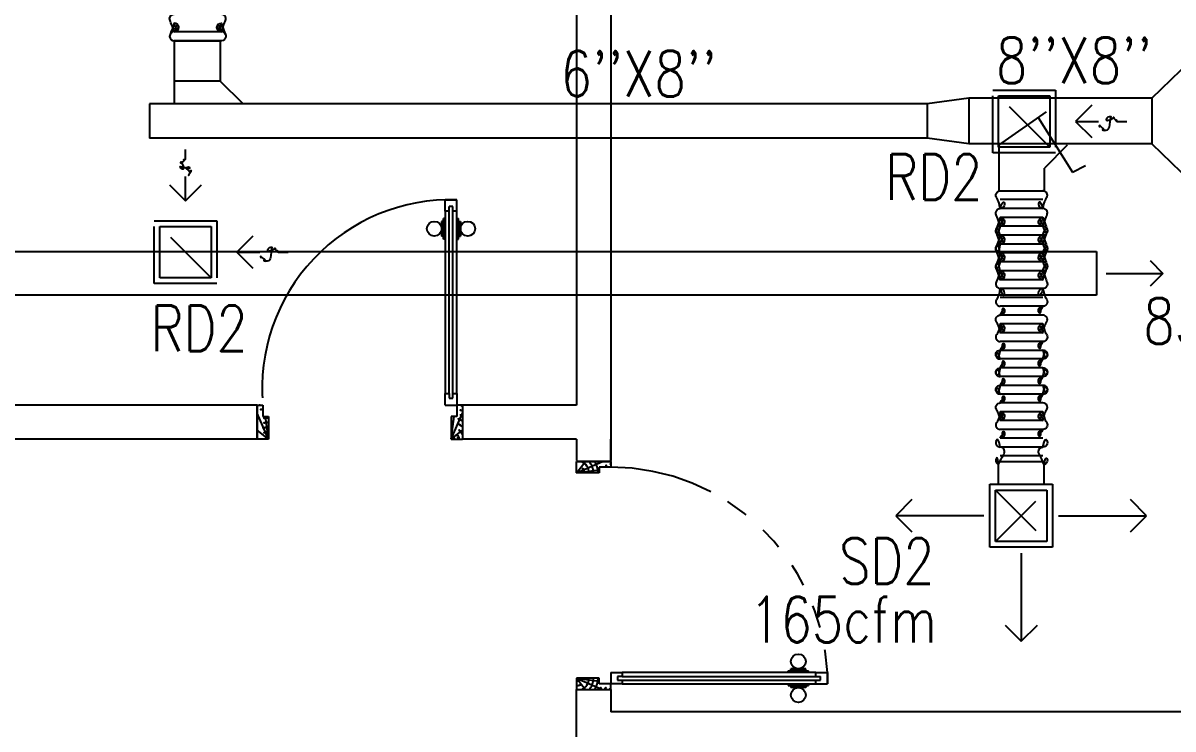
# Model space of a CAD drawing. Extents: x 417866200 to 417866302, y 43498034 to 43498122.
# Drawn here: x 417866218.66 to 417866223.7, y 43498063.24 to 43498066.33 of the extents above; entities that cross this region are included whole.
import ezdxf

# ---------------------------------------------------------------- set-up
doc = ezdxf.new("R2010")
doc.units = 0
doc.header["$MEASUREMENT"] = 0
doc.linetypes.add('HIDDEN', pattern=[0.375, 0.25, -0.125])
for name, color, linetype in [('DOOR', 9, 'CONTINUOUS'), ('DUCT', 6, 'CONTINUOUS'), ('M-AC-FLEX', 7, 'CONTINUOUS'), ('M-EGU.', 2, 'CONTINUOUS'), ('M-TEXT', 2, 'CONTINUOUS'), ('WALL', 9, 'CONTINUOUS')]:
    doc.layers.add(name, color=color, linetype=linetype)
doc.styles.add('ROMANS', font='ROMANS.shx', dxfattribs={"width": 0.6})

# ---------------------------------------------------------------- blocks, each defined once
blk = doc.blocks.new('DOOR90')
at = {"layer": 'DOOR', "color": 7, "linetype": 'ByBlock'}
for p, q in [((-150, 0), (0, 0)), ((-150, 0), (-150, -25)), ((0, -50), (-113.7099299924448, 0)), ((0, -50), (-40.1457343158545, 0)), ((0, -50), (0, 0)), ((-1000, -25), (-1050, -25)), ((-1050, -75), (-1050, -25)), ((-1050, -25), (-1050, -75)), ((-1000, -41.9999999999709), (-1020, -41.9999999999709)), ((-1020, -42), (-1020, -58)), ((-1000, -25), (-1000, -41.9999999999709)), ((-877.6424572214019, -17.79999999995925), (-967.6424572214019, -17.79999999995925)), ((-967.6424572214019, -25), (-967.6424572214019, -17.79999999995925)), ((-955.0424572214251, -8.799999999959255), (-890.2424572213786, -8.799999999959255)), ((-955.0424572214251, -17.79999999995925), (-955.0424572214251, -8.799999999959255)), ((-955.0424572214251, -17.79999999995925), (-890.2424572213786, -17.79999999995925)), ((-890.2424572213786, -17.79999999995925), (-890.2424572213786, -8.799999999959255)), ((-877.6424572214019, -25), (-877.6424572214019, -17.79999999995925)), ((-200, -25), (-150, -25)), ((-200, -42), (-200, -25)), ((-180, -42), (-200, -42)), ((-180, -58), (-180, -42)), ((-150, -25), (-100, -25)), ((-150, -75), (-150, -25)), ((-100, -25), (-100, -50)), ((0, -50), (-100, -36.64271395650576)), ((-100, -50), (0, -50)), ((-1000, -75), (-1050, -74.99999999947613)), ((-1000, -58), (-1020, -58)), ((-1000, -58), (-1000, -75)), ((-967.6424572214019, -75), (-967.6424572214019, -82.20000000004075)), ((-877.6424572214019, -82.20000000004075), (-967.6424572214019, -82.20000000004075)), ((-955.0424572214251, -82.20000000004075), (-890.2424572213786, -82.20000000004075)), ((-955.0424572214251, -82.20000000004075), (-955.0424572214251, -91.20000000004075)), ((-955.0424572214251, -91.20000000004075), (-890.2424572213786, -91.20000000004075)), ((-890.2424572213786, -82.20000000004075), (-890.2424572213786, -91.20000000004075)), ((-877.6424572214019, -75), (-877.6424572214019, -82.20000000004075)), ((-200, -58), (-180, -58)), ((-200, -75), (-200, -58)), ((-150, -75), (-200, -75)), ((0, -850), (-113.7099299924448, -900)), ((-100, -875), (-100, -850)), ((0, -850), (-100, -863.3572860434942)), ((-100, -850), (0, -850)), ((0, -850), (-40.1457343158545, -900)), ((0, -850), (0, -900)), ((-150, -875), (-100, -875)), ((-150, -900), (-150, -875)), ((-150, -900), (0, -900)), ((0, -900), (-150, -900))]:
    blk.add_line(p, q, dxfattribs=at)
at = {"layer": 'DOOR', "linetype": 'ByBlock'}
for p, q in [((-200, -25), (-1000, -25)), ((-200, -42), (-1000, -41.9999999999709)), ((-200, -58), (-1000, -58)), ((-1000, -75), (-200, -75))]:
    blk.add_line(p, q, dxfattribs=at)
at = {"layer": 'DOOR', "color": 7, "linetype": 'ByBlock'}
for centre in [(-922.6424572214019, 23.53094421501737), (-922.6424572214019, -123.5309442149592)]:
    blk.add_circle(centre, 32.39999999998526, dxfattribs=at)
for centre, radius, start, end in [((0, -50), 154.4019578127773, 161.1052885482714, 166.2857707768669), ((0, -50), 94.40195781277725, 148.0181880328085, 180), ((0, -50), 134.4019578127773, 158.159849394549, 169.2800236450682), ((0, -50), 114.4019578127773, 154.0838418822192, 167.37742587102), ((0, -50), 74.40195781277725, 137.7764264185456, 180), ((0, -50), 54.40195781277725, 113.2073828924446, 180), ((0, -50), 34.40195781277725, 90, 180), ((0, -50), 14.40195781277725, 90, 180), ((0, -850), 94.40195781277725, 180, 211.9818119671915), ((0, -850), 74.40195781277725, 180, 222.2235735814543), ((0, -850), 54.40195781277725, 180, 246.7926171075554), ((0, -850), 34.40195781277725, 180, 270), ((0, -850), 14.40195781277725, 180, 270), ((0, -850), 154.4019578127773, 193.7142292231331, 198.8947114517286), ((0, -850), 134.4019578127773, 190.7199763549318, 201.840150605451)]:
    blk.add_arc(centre, radius, start, end, dxfattribs=at)
at = {"layer": 'DOOR', "linetype": 'HIDDEN', "ltscale": 0.5}
blk.add_arc((-222.2222222220153, -49.99999999976717), 828.155208510499, 178.270116378131, 275.0030377036063, dxfattribs=at)
blk = doc.blocks.new('DOOR-10')
at = {"layer": 'DOOR', "color": 0, "linetype": 'ByBlock'}
for p, q in [((-25.69739139656303, 1099.999999999069), (-75.69739139656303, 1099.999999999069)), ((-75.69739139656303, 1099.999999999069), (-25.69739139656303, 1099.999999999069)), ((-75.69739139656303, 1049.999999999069), (-75.69739139603917, 1099.999999999098)), ((-42.69739139656303, 1069.999999999069), (-58.69739139656303, 1069.999999999069)), ((-58.69739139656303, 1049.999999999069), (-58.69739139656303, 1069.999999999069)), ((-42.69739139656303, 1049.999999999069), (-42.69739139656303, 1069.999999999069)), ((-25.69739139656303, 1049.999999999069), (-25.69739139656303, 1099.999999999069)), ((-75.69739139656303, 1017.642457220471), (-82.89739139663288, 1017.642457220471)), ((-82.89739139663288, 927.6424572204705), (-82.89739139663288, 1017.642457220471)), ((-58.69739139656303, 1049.999999999069), (-75.69739139656303, 1049.999999999069)), ((-25.69739139656303, 1049.999999999069), (-42.69739139656303, 1049.999999999069)), ((-25.69739139656303, 1017.642457220471), (-18.49739139649319, 1017.642457220471)), ((-18.49739139649319, 927.6424572204705), (-18.49739139649319, 1017.642457220471)), ((-82.89739139663288, 1005.042457220465), (-91.89739139663288, 1005.042457220465)), ((-91.89739139663288, 1005.042457220465), (-91.89739139663288, 940.2424572204764)), ((-82.89739139663288, 1005.042457220465), (-82.89739139663288, 940.2424572204764)), ((-18.49739139649319, 1005.042457220465), (-9.497391396493185, 1005.042457220465)), ((-18.49739139649319, 1005.042457220465), (-18.49739139649319, 940.2424572204764)), ((-9.497391396493185, 1005.042457220465), (-9.497391396493185, 940.2424572204764)), ((-82.89739139663288, 940.2424572204764), (-91.89739139663288, 940.2424572204764)), ((-75.69739139656303, 927.6424572204705), (-82.89739139663288, 927.6424572204705)), ((-25.69739139656303, 927.6424572204705), (-18.49739139649319, 927.6424572204705)), ((-18.49739139649319, 940.2424572204764), (-9.497391396493185, 940.2424572204764)), ((-75.69739139534067, 200), (-58.69739139534067, 200)), ((-75.69739139534067, 150), (-75.69739139534067, 200)), ((-58.69739139534067, 200), (-58.69739139534067, 180)), ((-58.69739139534067, 180), (-42.69739139534067, 180)), ((-42.69739139534067, 200), (-25.69739139534067, 200)), ((-42.69739139534067, 180), (-42.69739139534067, 200)), ((-25.69739139534067, 200), (-25.69739139534067, 150)), ((-1000.697391395341, 0), (-1000.697391395341, 150)), ((-1000.697391395341, 150), (-975.6973913953407, 150)), ((-1000.697391395341, 150), (-1000.697391395341, 0)), ((-975.6973913953407, 150), (-975.6973913953407, 100)), ((-75.69739139534067, 150), (-25.69739139534067, 150)), ((-0.6973913953406736, 150), (-25.69739139534067, 150)), ((-25.69739139534067, 150), (-25.69739139534067, 100)), ((-975.6973913953407, 100), (-950.6973913953407, 100)), ((-950.6973913953407, 100), (-950.6973913953407, 0)), ((-50.69739139534067, 100), (-50.69739139534067, 0)), ((-25.69739139534067, 100), (-50.69739139534067, 100)), ((-950.6973913953407, 0), (-1000.697391395341, 0)), ((-50.69739139534067, 0), (-0.6973913953406736, 0))]:
    blk.add_line(p, q, dxfattribs=at)
at = {"layer": 'DOOR', "linetype": 'ByBlock'}
for p, q in [((-75.69739139656303, 1049.999999999069), (-75.69739139534067, 200)), ((-58.69739139534067, 200), (-58.69739139656303, 1049.999999999069)), ((-42.69739139534067, 200), (-42.69739139656303, 1049.999999999069)), ((-25.69739139534067, 200), (-25.69739139656303, 1049.999999999069))]:
    blk.add_line(p, q, dxfattribs=at)
at = {"layer": 'DOOR', "color": 9, "linetype": 'ByBlock'}
for p, q in [((-950.6973913953407, 0), (-1000.697391395341, 113.7099299924448)), ((-50.69739139534067, 0), (-0.6973913953406736, 113.7099299924448)), ((-0.6973913953406736, 0), (-0.6973913953406736, 150)), ((-950.6973913953407, 0), (-964.0546774388058, 100)), ((-50.69739139534067, 0), (-37.34010535187554, 100)), ((-950.6973913953407, 0), (-1000.697391395341, 40.1457343158545)), ((-50.69739139534067, 0), (-0.6973913953406736, 40.1457343158545))]:
    blk.add_line(p, q, dxfattribs=at)
at = {"layer": 'DOOR', "color": 0, "linetype": 'ByBlock'}
for centre in [(-124.2283356115222, 972.6424572204705), (22.83355281845434, 972.6424572204705)]:
    blk.add_circle(centre, 32.39999999998526, dxfattribs=at)
at = {"layer": 'DOOR', "linetype": 'HIDDEN', "ltscale": 0.5}
blk.add_arc((-23.39897476031911, 149.138342134087), 952.2988064575108, 93.14815770431052, 179.9481576940245, dxfattribs=at)
at = {"layer": 'DOOR', "color": 9, "linetype": 'ByBlock'}
for centre, radius, start, end in [((-950.6973913953407, 0), 154.4019578127773, 103.7142292212167, 108.8947114515936), ((-950.6973913953407, 0), 134.4019578127773, 100.7199763555959, 111.8401506085482), ((-50.69739139534067, 0), 134.4019578127773, 68.15984939145177, 79.28002364440412), ((-50.69739139534067, 0), 114.4019578127773, 64.0838418833441, 77.3774258719247), ((-50.69739139534067, 0), 154.4019578127773, 71.10528854840643, 76.28577077878333), ((-950.6973913953407, 0), 94.40195781277725, 90, 121.981811965689), ((-950.6973913953407, 0), 74.40195781277725, 90, 132.2235735847074), ((-950.6973913953407, 0), 54.40195781277725, 90, 156.7926171089788), ((-50.69739139534067, 0), 94.40195781277725, 58.01818803431096, 90), ((-50.69739139534067, 0), 74.40195781277725, 47.7764264152926, 90), ((-50.69739139534067, 0), 54.40195781277725, 23.20738289102122, 90), ((-950.6973913953407, 0), 34.40195781277725, 90, 180), ((-950.6973913953407, 0), 14.40195781277725, 90, 180), ((-50.69739139534067, 0), 34.40195781277725, 0, 90), ((-50.69739139534067, 0), 14.40195781277725, 0, 90)]:
    blk.add_arc(centre, radius, start, end, dxfattribs=at)

msp = doc.modelspace()

# ---------------------------------------------------------------- linework, layer by layer
at = {"layer": 'DUCT'}
for p, q in [((417866219.3271137, 43498065.97686823), (417866219.3271138, 43498066.25355475)), ((417866219.3271138, 43498066.25355475), (417866219.5271139, 43498066.25355475)), ((417866219.5271139, 43498066.25355475), (417866219.5271138, 43498066.07686822)), ((417866219.5271138, 43498066.07686822), (417866219.3271138, 43498066.07686826)), ((417866219.6271138, 43498065.97686823), (417866219.5271138, 43498066.07686822)), ((417866222.9403049, 43498065.79582428), (417866223.1502268, 43498065.94281314)), ((417866223.1134362, 43498065.91705209), (417866223.2636185, 43498065.67771651)), ((417866222.9403049, 43498065.79582428), (417866222.9403049, 43498065.59582428)), ((417866223.2403049, 43498065.79582428), (417866223.1403049, 43498065.69582428)), ((417866223.1403049, 43498065.59582428), (417866223.1403049, 43498065.69582428)), ((417866223.2636185, 43498065.67771651), (417866223.3200604, 43498065.7064895)), ((417866223.2636185, 43498065.67771651), (417866223.2636185, 43498065.67771651)), ((417866222.9403049, 43498065.59582428), (417866223.1403049, 43498065.59582428)), ((417866218.5224556, 43498065.33009653), (417866223.3693303, 43498065.33009653)), ((417866223.3693303, 43498065.33009653), (417866223.3693303, 43498065.13809653)), ((417866223.3693303, 43498065.13809653), (417866218.6184556, 43498065.13809653))]:
    msp.add_line(p, q, dxfattribs=at)
at = {"layer": 'DUCT', "linetype": 'ByBlock'}
for p, q in [((417866223.6107843, 43498066.00169314), (417866223.891186, 43498066.27236814)), ((417866219.2178596, 43498065.97669314), (417866219.2178596, 43498065.82669314)), ((417866222.6264958, 43498065.97669314), (417866219.2178596, 43498065.97669314)), ((417866222.8091888, 43498066.00169314), (417866222.6264958, 43498065.97669314)), ((417866222.6264958, 43498065.97669314), (417866222.6264958, 43498065.82669314)), ((417866222.8091888, 43498066.00169314), (417866222.8091888, 43498065.80169314)), ((417866223.6107843, 43498066.00169314), (417866222.8091888, 43498066.00169314)), ((417866223.6107843, 43498066.00169314), (417866223.6107843, 43498065.80169314)), ((417866222.6264958, 43498065.82669314), (417866219.2178596, 43498065.82669314)), ((417866222.8091888, 43498065.80169314), (417866222.6264958, 43498065.82669314)), ((417866223.6107843, 43498065.80169314), (417866222.8091888, 43498065.80169314)), ((417866223.6107843, 43498065.80169314), (417866223.891186, 43498065.53101814))]:
    msp.add_line(p, q, dxfattribs=at)
at = {"layer": 'M-AC-FLEX', "color": 11}
for p, q in [((417866219.5325272, 43498066.29250641), (417866219.3250332, 43498066.29250641)), ((417866219.5325272, 43498066.25355475), (417866219.3250332, 43498066.25355475)), ((417866223.1340519, 43498065.55750811), (417866222.9465579, 43498065.55750811)), ((417866223.1340519, 43498065.51850808), (417866222.9465579, 43498065.51850808)), ((417866223.1340519, 43498065.4795081), (417866222.9465579, 43498065.4795081)), ((417866223.1340519, 43498065.44050807), (417866222.9465579, 43498065.44050807)), ((417866223.1340519, 43498065.40150803), (417866222.9465579, 43498065.40150803)), ((417866223.1340519, 43498065.3624596), (417866222.9465579, 43498065.3624596)), ((417866223.1340519, 43498065.32350796), (417866222.9465579, 43498065.32350796)), ((417866223.1340519, 43498065.32345957), (417866222.9465579, 43498065.32345957)), ((417866223.1340519, 43498065.28445953), (417866222.9465579, 43498065.28445953)), ((417866223.1340519, 43498065.2454595), (417866222.9465579, 43498065.2454595)), ((417866223.1340519, 43498065.20645946), (417866222.9465579, 43498065.20645946)), ((417866223.1340519, 43498065.16745949), (417866222.9465579, 43498065.16745949)), ((417866223.1340519, 43498065.12845945), (417866222.9465579, 43498065.12845945)), ((417866223.1340519, 43498065.09014326), (417866222.9465579, 43498065.09014326)), ((417866223.1340519, 43498065.09014326), (417866222.9465579, 43498065.09014326)), ((417866223.1340519, 43498065.05114329), (417866222.9465579, 43498065.05114329)), ((417866223.1340519, 43498065.05114329), (417866222.9465579, 43498065.05114329)), ((417866223.1340519, 43498065.0128271), (417866222.9465579, 43498065.0128271)), ((417866223.1340519, 43498065.01282704), (417866222.9465579, 43498065.01282704)), ((417866223.1340519, 43498064.97382712), (417866222.9465579, 43498064.97382712)), ((417866223.1340519, 43498064.97382706), (417866222.9465579, 43498064.97382706)), ((417866223.1340519, 43498064.93551087), (417866222.9465579, 43498064.93551087)), ((417866223.1340519, 43498064.93551087), (417866222.9465579, 43498064.93551087)), ((417866223.1340519, 43498064.8965109), (417866222.9465579, 43498064.8965109)), ((417866223.1340519, 43498064.8965109), (417866222.9465579, 43498064.8965109)), ((417866223.1340519, 43498064.85888189), (417866222.9465579, 43498064.85888189)), ((417866223.1340519, 43498064.85888189), (417866222.9465579, 43498064.85888189)), ((417866223.1340519, 43498064.81988192), (417866222.9465579, 43498064.81988192)), ((417866223.1340519, 43498064.81988192), (417866222.9465579, 43498064.81988192)), ((417866223.1340519, 43498064.78156567), (417866222.9465579, 43498064.78156567)), ((417866223.1340519, 43498064.78156567), (417866222.9465579, 43498064.78156567)), ((417866223.1340519, 43498064.74256569), (417866222.9465579, 43498064.74256569)), ((417866223.1340519, 43498064.74256569), (417866222.9465579, 43498064.74256569)), ((417866223.1340519, 43498064.70493668), (417866222.9465579, 43498064.70493668)), ((417866223.1340519, 43498064.70493668), (417866222.9465579, 43498064.70493668)), ((417866223.1340519, 43498064.66593671), (417866222.9465579, 43498064.66593671)), ((417866223.1340519, 43498064.66593671), (417866222.9465579, 43498064.66593671)), ((417866223.1340519, 43498064.62762052), (417866222.9465579, 43498064.62762052)), ((417866223.1340519, 43498064.62762046), (417866222.9465579, 43498064.62762046)), ((417866223.1340519, 43498064.58862054), (417866222.9465579, 43498064.58862054)), ((417866223.1340519, 43498064.58862048), (417866222.9465579, 43498064.58862048)), ((417866223.1340519, 43498064.55030429), (417866222.9465579, 43498064.55030429)), ((417866223.1340519, 43498064.55030429), (417866222.9465579, 43498064.55030429)), ((417866223.1340519, 43498064.51130432), (417866222.9465579, 43498064.51130432)), ((417866223.1340519, 43498064.51130432), (417866222.9465579, 43498064.51130432)), ((417866223.1340519, 43498064.47298813), (417866222.9465579, 43498064.47298813)), ((417866223.1340519, 43498064.43398809), (417866222.9465579, 43498064.43398809))]:
    msp.add_line(p, q, dxfattribs=at)
at = {"layer": 'M-AC-FLEX'}
for points in [[(417866219.3250332, 43498066.29250641, 1), (417866219.3250332, 43498066.33150645, -0.9999999999999997), (417866219.3250332, 43498066.37050642, 1), (417866219.3250332, 43498066.40950646, -0.008922208175201772), (417866219.3243495, 43498066.40950646, -0.008922208175201772)], [(417866219.5325272, 43498066.29250641, -1), (417866219.5325272, 43498066.33150645, 0.9999999999999997), (417866219.5325272, 43498066.37050642, -0.9999999999999997), (417866219.5325272, 43498066.40950646, 0.008922208175201772), (417866219.533211, 43498066.40950646, 0.008922208175201772)], [(417866219.3250332, 43498066.33150645, -1), (417866219.3250332, 43498066.29250641, 0.9999999999999997), (417866219.3250332, 43498066.25350644)], [(417866219.5325272, 43498066.33150645, 1), (417866219.5325272, 43498066.29250641, -0.9999999999999997), (417866219.5325272, 43498066.25350644)], [(417866219.3445327, 43498066.31175703, -0.4119224043313296), (417866219.3250332, 43498066.29240967, 0.9999999999999997), (417866219.3250332, 43498066.2534097)], [(417866219.3250332, 43498066.29240967, 0.4119224043313296), (417866219.3445327, 43498066.31175703, 0.4119224043313296)], [(417866219.5130278, 43498066.31175703, 0.4119224043313296), (417866219.5325272, 43498066.29240967, -0.9999999999999997), (417866219.5325272, 43498066.2534097)], [(417866219.5325272, 43498066.29240967, -0.4119224043313296), (417866219.5130278, 43498066.31175703, -0.4119224043313296)], [(417866222.9465579, 43498065.44050807, 0.9999999999999997), (417866222.9465579, 43498065.4795081, -0.9999999999999997), (417866222.9465579, 43498065.51850808, 1), (417866222.9465579, 43498065.55750811, -1.018005099723095), (417866222.9465579, 43498065.5958243)], [(417866223.1340519, 43498065.44050807, -0.9999999999999997), (417866223.1340519, 43498065.4795081, 0.9999999999999997), (417866223.1340519, 43498065.51850808, -0.9999999999999997), (417866223.1340519, 43498065.55750811, 1.01800509972273), (417866223.1340519, 43498065.5958243)], [(417866222.9465579, 43498065.4795081, -1), (417866222.9465579, 43498065.44050807, 0.9999999999999997), (417866222.9465579, 43498065.40150809)], [(417866223.1340519, 43498065.4795081, 1), (417866223.1340519, 43498065.44050807, -0.9999999999999997), (417866223.1340519, 43498065.40150809)], [(417866222.9465097, 43498065.40150815, -1.000000764127005), (417866222.9465579, 43498065.44050807)], [(417866222.9465097, 43498065.44050795, 1.000000764127005), (417866222.9465579, 43498065.40150803)], [(417866222.9465579, 43498065.362508, 1), (417866222.9465579, 43498065.40150803, -0.9999999999999997), (417866222.9465579, 43498065.44050801)], [(417866223.1340519, 43498065.362508, -1), (417866223.1340519, 43498065.40150803, 0.9999999999999997), (417866223.1340519, 43498065.44050801)], [(417866223.1340519, 43498065.40150809, 1), (417866223.1340519, 43498065.44050807)], [(417866223.1340519, 43498065.44050801, -1), (417866223.1340519, 43498065.40150803)], [(417866222.9465579, 43498065.40150803, -1), (417866222.9465579, 43498065.362508, 0.9999999999999997), (417866222.9465579, 43498065.32350802)], [(417866223.1340519, 43498065.40150803, 1), (417866223.1340519, 43498065.362508, -0.9999999999999997), (417866223.1340519, 43498065.32350802)], [(417866222.9465097, 43498065.32350808, -1.000000764127005), (417866222.9465579, 43498065.362508)], [(417866222.9465097, 43498065.36250788, 1.000000764127005), (417866222.9465579, 43498065.32350796)], [(417866222.9465097, 43498065.32345968, -1.000000764127005), (417866222.9465579, 43498065.3624596)], [(417866222.9465097, 43498065.36245948, 1.000000764127005), (417866222.9465579, 43498065.32345957)], [(417866222.9465579, 43498065.32345957, -1), (417866222.9465579, 43498065.28445953, 0.9999999999999997), (417866222.9465579, 43498065.24545956)], [(417866222.9465579, 43498065.28445953, 1), (417866222.9465579, 43498065.32345957, -0.9999999999999997), (417866222.9465579, 43498065.36245954)], [(417866223.1340519, 43498065.28445953, -1), (417866223.1340519, 43498065.32345957, 0.9999999999999997), (417866223.1340519, 43498065.36245954)], [(417866223.1340519, 43498065.32345957, 1), (417866223.1340519, 43498065.28445953, -0.9999999999999997), (417866223.1340519, 43498065.24545956)], [(417866223.1340519, 43498065.32350802, 1), (417866223.1340519, 43498065.362508)], [(417866223.1340519, 43498065.36250794, -1), (417866223.1340519, 43498065.32350796)], [(417866223.1340519, 43498065.32345963, 1), (417866223.1340519, 43498065.3624596)], [(417866223.1340519, 43498065.36245954, -1), (417866223.1340519, 43498065.32345957)], [(417866222.9465097, 43498065.24545962, -1.000000764127005), (417866222.9465579, 43498065.28445953)], [(417866222.9465097, 43498065.28445941, 1.000000764127005), (417866222.9465579, 43498065.2454595)], [(417866222.9465579, 43498065.20645946, 1), (417866222.9465579, 43498065.2454595, -0.9999999999999997), (417866222.9465579, 43498065.28445947)], [(417866223.1340519, 43498065.20645946, -1), (417866223.1340519, 43498065.2454595, 0.9999999999999997), (417866223.1340519, 43498065.28445947)], [(417866223.1340519, 43498065.24545956, 1), (417866223.1340519, 43498065.28445953)], [(417866223.1340519, 43498065.28445947, -1), (417866223.1340519, 43498065.2454595)], [(417866222.9465579, 43498065.2454595, -0.9999999999999997), (417866222.9465579, 43498065.20645946, 0.9999999999999997), (417866222.9465579, 43498065.16745949, -1), (417866222.9465579, 43498065.12845945, 1.018005099723095), (417866222.9465579, 43498065.09014326)], [(417866223.1340519, 43498065.2454595, 0.9999999999999997), (417866223.1340519, 43498065.20645946, -0.9999999999999997), (417866223.1340519, 43498065.16745949, 0.9999999999999997), (417866223.1340519, 43498065.12845945, -1.01800509972273), (417866223.1340519, 43498065.09014326)], [(417866222.9465579, 43498064.97382706, 1), (417866222.9465579, 43498065.01282704, -1.018005099723095), (417866222.9465579, 43498065.05114329)], [(417866223.1340519, 43498064.97382706, -1), (417866223.1340519, 43498065.01282704, 1.01800509972273), (417866223.1340519, 43498065.05114329)], [(417866222.9465579, 43498065.0128271, -1), (417866222.9465579, 43498064.97382712, 1.018005099723095), (417866222.9465579, 43498064.93551087)], [(417866223.1340519, 43498065.0128271, 1), (417866223.1340519, 43498064.97382712, -1.01800509972273), (417866223.1340519, 43498064.93551087)], [(417866222.9458709, 43498064.89719802, 1.00000155094459), (417866222.9465579, 43498064.85888189)], [(417866222.9458709, 43498064.85819477, -1.00000155094459), (417866222.9465579, 43498064.8965109)], [(417866223.1340519, 43498064.89719808, -1.017916123276695), (417866223.1340519, 43498064.85888189)], [(417866223.1340519, 43498064.85819471, 1.017916123276695), (417866223.1340519, 43498064.8965109)], [(417866222.9466092, 43498064.78156567, 0.0006567987908050951), (417866222.9465579, 43498064.78156567, -1.018005099723095), (417866222.9465579, 43498064.81988192)], [(417866222.9466092, 43498064.81988192, -0.0006567987908050951), (417866222.9465579, 43498064.81988192, 1.018005099723095), (417866222.9465579, 43498064.78156567)], [(417866223.1340007, 43498064.78156567, -0.0006567987908050951), (417866223.1340519, 43498064.78156567, 1.01800509972273), (417866223.1340519, 43498064.81988192)], [(417866223.1340007, 43498064.81988192, 0.0006567987908050951), (417866223.1340519, 43498064.81988192, -1.01800509972273), (417866223.1340519, 43498064.78156567)], [(417866222.9458709, 43498064.74325281, 1.00000155094459), (417866222.9465579, 43498064.70493668)], [(417866222.9458709, 43498064.70424956, -1.00000155094459), (417866222.9465579, 43498064.74256569)], [(417866223.1340519, 43498064.74325287, -1.017916123276695), (417866223.1340519, 43498064.70493668)], [(417866223.1340519, 43498064.7042495, 1.017916123276695), (417866223.1340519, 43498064.74256569)], [(417866222.9465579, 43498064.58862048, 1), (417866222.9465579, 43498064.62762046, -1.018005099723095), (417866222.9465579, 43498064.66593671)], [(417866223.1340519, 43498064.58862048, -1), (417866223.1340519, 43498064.62762046, 1.01800509972273), (417866223.1340519, 43498064.66593671)], [(417866222.9465579, 43498064.62762052, -1), (417866222.9465579, 43498064.58862054, 1.018005099723095), (417866222.9465579, 43498064.55030429)], [(417866223.1340519, 43498064.62762052, 1), (417866223.1340519, 43498064.58862054, -1.01800509972273), (417866223.1340519, 43498064.55030429)], [(417866222.9386384, 43498064.3966687, -0.810059825840358), (417866222.9465579, 43498064.43398809, 1), (417866222.9465579, 43498064.47298813, -1.018005099723095), (417866222.9465579, 43498064.51130432)], [(417866223.1386385, 43498064.39553521, 0.8878097683842763), (417866223.1340519, 43498064.43398809, -0.9999999999999997), (417866223.1340519, 43498064.47298813, 1.01800509972273), (417866223.1340519, 43498064.51130432)]]:
    msp.add_lwpolyline(points, format="xyb", dxfattribs=at)
for centre, radius, start, end in [((417866222.946564, 43498065.07064328), 0.0195000009375944, 298.4313697201639, 90.01776873735047), ((417866222.946564, 43498065.07064328), 0.0195000009375944, 298.4313697201639, 90.01776873735047), ((417866222.946564, 43498065.07064328), 0.0195000009375944, 269.9822312626495, 61.56863027983614), ((417866222.946564, 43498065.07064328), 0.0195000009375944, 269.9822312626495, 61.56863027983614), ((417866223.1340519, 43498065.07064328), 0.01949999999998908, 90, 241.5686381154123), ((417866223.1340519, 43498065.07064328), 0.01949999999998908, 118.4313618845878, 270), ((417866222.946564, 43498064.91601083), 0.0195000009375944, 298.4313697201639, 90.01776873735047), ((417866222.946564, 43498064.91601083), 0.0195000009375944, 298.4313697201639, 90.01776873735047), ((417866222.946564, 43498064.91601083), 0.0195000009375944, 269.9822312626495, 61.56863027983614), ((417866222.946564, 43498064.91601083), 0.0195000009375944, 269.9822312626495, 61.56863027983614), ((417866223.1340519, 43498064.91601083), 0.01949999999998908, 90, 241.5686381154123), ((417866223.1340519, 43498064.91601083), 0.01949999999998908, 118.4313618845878, 270), ((417866222.946564, 43498064.83938191), 0.0195000009375944, 298.4313697201639, 90.01776873735047), ((417866222.946564, 43498064.83938191), 0.0195000009375944, 298.4313697201639, 90.01776873735047), ((417866222.946564, 43498064.83938191), 0.0195000009375944, 269.9822312626495, 61.56863027983614), ((417866222.946564, 43498064.83938191), 0.0195000009375944, 269.9822312626495, 61.56863027983614), ((417866223.1340519, 43498064.83938191), 0.01949999999998908, 90, 241.5686381154123), ((417866223.1340519, 43498064.83938191), 0.01949999999998908, 118.4313618845878, 270), ((417866222.946564, 43498064.76206567), 0.0195000009375944, 298.4313697201639, 90.01776873735047), ((417866222.946564, 43498064.76206567), 0.0195000009375944, 298.4313697201639, 90.01776873735047), ((417866222.946564, 43498064.76206567), 0.0195000009375944, 269.9822312626495, 61.56863027983614), ((417866222.946564, 43498064.76206567), 0.0195000009375944, 269.9822312626495, 61.56863027983614), ((417866223.1340519, 43498064.76206567), 0.01949999999998908, 90, 241.5686381154123), ((417866223.1340519, 43498064.76206567), 0.01949999999998908, 118.4313618845878, 270), ((417866222.946564, 43498064.68543675), 0.0195000009375944, 298.4313697201639, 90.01776873735047), ((417866222.946564, 43498064.68543675), 0.0195000009375944, 298.4313697201639, 90.01776873735047), ((417866222.946564, 43498064.68543675), 0.0195000009375944, 269.9822312626495, 61.56863027983614), ((417866222.946564, 43498064.68543675), 0.0195000009375944, 269.9822312626495, 61.56863027983614), ((417866223.1340519, 43498064.68543675), 0.01949999999998908, 90, 241.5686381154123), ((417866223.1340519, 43498064.68543675), 0.01949999999998908, 118.4313618845878, 270), ((417866222.946564, 43498064.5308043), 0.0195000009375944, 298.4313697201639, 90.01776873735047), ((417866222.946564, 43498064.5308043), 0.0195000009375944, 298.4313697201639, 90.01776873735047), ((417866222.946564, 43498064.5308043), 0.0195000009375944, 269.9822312626495, 61.56863027983614), ((417866222.946564, 43498064.5308043), 0.0195000009375944, 269.9822312626495, 61.56863027983614), ((417866223.1340519, 43498064.5308043), 0.01949999999998908, 90, 241.5686381154123), ((417866223.1340519, 43498064.5308043), 0.01949999999998908, 118.4313618845878, 270)]:
    msp.add_arc(centre, radius, start, end, dxfattribs=at)
at = {"layer": 'M-EGU.', "linetype": 'HIDDEN'}
for p, q in [((417866222.9144004, 43498065.76247241), (417866222.9144004, 43498066.03747241)), ((417866222.9144004, 43498066.03747241), (417866223.1894004, 43498066.03747241)), ((417866223.1894004, 43498066.03747241), (417866223.1894004, 43498065.76247241)), ((417866223.1644004, 43498065.78747241), (417866222.9394004, 43498066.01247241)), ((417866223.1894004, 43498065.76247241), (417866222.9144004, 43498065.76247241)), ((417866219.237377, 43498065.18947629), (417866219.237377, 43498065.46447629)), ((417866219.237377, 43498065.46447629), (417866219.512377, 43498065.46447629)), ((417866219.487377, 43498065.21447629), (417866219.262377, 43498065.43947629)), ((417866219.512377, 43498065.46447629), (417866219.512377, 43498065.18947629)), ((417866219.512377, 43498065.18947629), (417866219.237377, 43498065.18947629)), ((417866222.9261385, 43498064.05943297), (417866222.9261385, 43498064.28443297)), ((417866222.9261385, 43498064.28443297), (417866223.1511385, 43498064.05943297)), ((417866222.9261385, 43498064.05943297), (417866223.1511385, 43498064.28443297)), ((417866222.9261385, 43498064.28443297), (417866223.1511385, 43498064.28443297)), ((417866223.1511385, 43498064.28443297), (417866223.1511385, 43498064.05943297)), ((417866223.1511385, 43498064.05943297), (417866222.9261385, 43498064.05943297))]:
    msp.add_line(p, q, dxfattribs=at)
at = {"layer": 'M-EGU.'}
for p, q in [((417866222.9394004, 43498065.78747241), (417866222.9394004, 43498066.01247241)), ((417866222.9394004, 43498066.01247241), (417866223.1644004, 43498066.01247241)), ((417866223.1644004, 43498066.01247241), (417866223.1644004, 43498065.78747241)), ((417866223.3476111, 43498065.97068309), (417866223.2769004, 43498065.89997241)), ((417866223.2769004, 43498065.89997241), (417866223.3476111, 43498065.82926174)), ((417866223.2769004, 43498065.89997241), (417866223.3779629, 43498065.89997241)), ((417866223.4575818, 43498065.89997241), (417866223.5019004, 43498065.89997241)), ((417866219.374877, 43498065.7339781), (417866219.374877, 43498065.77697629)), ((417866223.1644004, 43498065.78747241), (417866222.9394004, 43498065.78747241)), ((417866219.3041663, 43498065.62268697), (417866219.374877, 43498065.55197629)), ((417866219.374877, 43498065.55197629), (417866219.374877, 43498065.65883318)), ((417866219.374877, 43498065.55197629), (417866219.4455876, 43498065.62268697)), ((417866219.262377, 43498065.21447629), (417866219.262377, 43498065.43947629)), ((417866219.262377, 43498065.43947629), (417866219.487377, 43498065.43947629)), ((417866219.487377, 43498065.43947629), (417866219.487377, 43498065.21447629)), ((417866219.6705877, 43498065.39768697), (417866219.599877, 43498065.32697629)), ((417866219.599877, 43498065.32697629), (417866219.6705877, 43498065.25626561)), ((417866219.599877, 43498065.32697629), (417866219.7009395, 43498065.32697629)), ((417866219.7805584, 43498065.32697629), (417866219.824877, 43498065.32697629)), ((417866223.6033593, 43498065.29073076), (417866223.6599272, 43498065.23416279)), ((417866223.4109827, 43498065.23416279), (417866223.6599272, 43498065.23416279)), ((417866223.6599272, 43498065.23416279), (417866223.6033593, 43498065.1775948)), ((417866219.487377, 43498065.21447629), (417866219.262377, 43498065.21447629)), ((417866222.9386384, 43498064.40943297), (417866223.1386385, 43498064.40943297)), ((417866222.9386384, 43498064.30943297), (417866222.9386384, 43498064.40943297)), ((417866223.1386385, 43498064.30943297), (417866223.1386385, 43498064.40943297)), ((417866222.9011385, 43498064.30943297), (417866223.1761385, 43498064.30943297)), ((417866222.9011385, 43498064.03443297), (417866222.9011385, 43498064.30943297)), ((417866223.1761385, 43498064.30943297), (417866223.1761385, 43498064.03443297)), ((417866222.5593492, 43498064.24264365), (417866222.4886385, 43498064.17193297)), ((417866223.5886385, 43498064.17193297), (417866223.5179278, 43498064.24264365)), ((417866222.4886385, 43498064.17193297), (417866222.5593492, 43498064.10122229)), ((417866223.2024561, 43498064.17193297), (417866223.5886385, 43498064.17193297)), ((417866223.5179278, 43498064.10122229), (417866223.5886385, 43498064.17193297)), ((417866223.1761385, 43498064.03443297), (417866222.9011385, 43498064.03443297)), ((417866223.0386385, 43498064.00811534), (417866223.0386385, 43498063.62193297)), ((417866222.9679278, 43498063.69264365), (417866223.0386385, 43498063.62193297)), ((417866223.0386385, 43498063.62193297), (417866223.1093491, 43498063.69264365))]:
    msp.add_line(p, q, dxfattribs=at)
for points in [[(417866223.4575818, 43498065.89997241, 0.1324001419046424), (417866223.4464399, 43498065.91606058, 0.15664048728736), (417866223.4310422, 43498065.92240901, 0.7366118572675341), (417866223.4184232, 43498065.89093814, -0.7742319307937748), (417866223.4045025, 43498065.86052494, -0.2033489946306821), (417866223.3834276, 43498065.87425272, -0.1938082075567039), (417866223.3779629, 43498065.89997241)], [(417866219.374877, 43498065.7339781, 0.1878616880635112), (417866219.3564398, 43498065.72261315, 0.2026446714702415), (417866219.3515009, 43498065.70303607, 0.6169147816705048), (417866219.3765612, 43498065.69493896, -0.6687084752237648), (417866219.4001569, 43498065.68535491, -0.1942850651709176), (417866219.3930414, 43498065.66741725, -0.1860514396155063), (417866219.374877, 43498065.65883318)], [(417866219.7805584, 43498065.32697629, 0.1324001419046424), (417866219.7694165, 43498065.34306446, 0.15664048728736), (417866219.7540188, 43498065.34941288, 0.7366118572675341), (417866219.7413998, 43498065.31794202, -0.7742319307937748), (417866219.7274792, 43498065.28752883, -0.2033489946306821), (417866219.7064041, 43498065.3012566, -0.1938082075567039), (417866219.7009395, 43498065.32697629)]]:
    msp.add_lwpolyline(points, format="xyb", dxfattribs=at)
at = {"layer": 'M-TEXT'}
msp.add_line((417866222.8748208, 43498064.17193297), (417866222.4886385, 43498064.17193297), dxfattribs=at)
at = {"layer": 'WALL'}
for p, q in [((417866221.0889568, 43498066.99947241), (417866221.0889568, 43498064.65697241)), ((417866221.2389568, 43498066.76197241), (417866221.2389568, 43498064.41447241)), ((417866219.6889568, 43498064.65697241), (417866217.8639568, 43498064.65697241)), ((417866219.6889568, 43498064.65697241), (417866219.6889568, 43498064.50697241)), ((417866220.5889568, 43498064.65697241), (417866220.5889568, 43498064.50697241)), ((417866221.0889568, 43498064.65697241), (417866220.5889568, 43498064.65697241)), ((417866219.6889568, 43498064.50697241), (417866217.4139568, 43498064.50697241)), ((417866221.0889568, 43498064.50697241), (417866220.5889568, 43498064.50697241)), ((417866221.0889568, 43498064.50697241), (417866221.0889568, 43498064.41447241)), ((417866221.2389568, 43498064.40947241), (417866221.2389568, 43498064.50697241)), ((417866221.0889568, 43498061.78697241), (417866221.0889568, 43498063.40947241)), ((417866221.2389568, 43498063.40947241), (417866221.2389568, 43498063.31197241)), ((417866224.863884, 43498063.31197241), (417866221.2389568, 43498063.31197241))]:
    msp.add_line(p, q, dxfattribs=at)
at = {"layer": 'WALL', "linetype": 'ByBlock'}
msp.add_line((417866221.0889568, 43498064.40947241), (417866221.2389568, 43498064.40947241), dxfattribs=at)

# ---------------------------------------------------------------- block references
at = {"layer": 'DOOR', "color": 0, "linetype": 'ByBlock', "xscale": 0.001000002026557922, "yscale": 0.001000002026557922, "zscale": 0.001, "rotation": 270}
msp.add_blockref('DOOR90', (417866220.5889568, 43498064.50697241), dxfattribs=at)
at = {"layer": 'DOOR', "color": 0, "linetype": 'ByBlock', "ltscale": 0.3, "xscale": 0.001000002026557922, "yscale": 0.001000002026557922, "zscale": 0.001, "rotation": 270}
msp.add_blockref('DOOR-10', (417866221.0889568, 43498063.40877502), dxfattribs=at)

# ---------------------------------------------------------------- texts
at = {"layer": 'M-TEXT', "style": 'ROMANS', "width": 0.8}
for s, p in [("8''X8''", (417866222.9282905, 43498066.06738488)), ("6''X8''", (417866221.0198367, 43498066.00879083)), ('RD2', (417866222.4432229, 43498065.55641314)), ('83cfm', (417866223.5740578, 43498064.92541218)), ('RD2', (417866219.2223095, 43498064.89336699)), ('SD2', (417866222.2402264, 43498063.87291892)), ('165cfm', (417866221.8468706, 43498063.61649806))]:
    msp.add_text(s, height=0.2, dxfattribs=at).set_placement(p)

doc.saveas('drawing.dxf')
